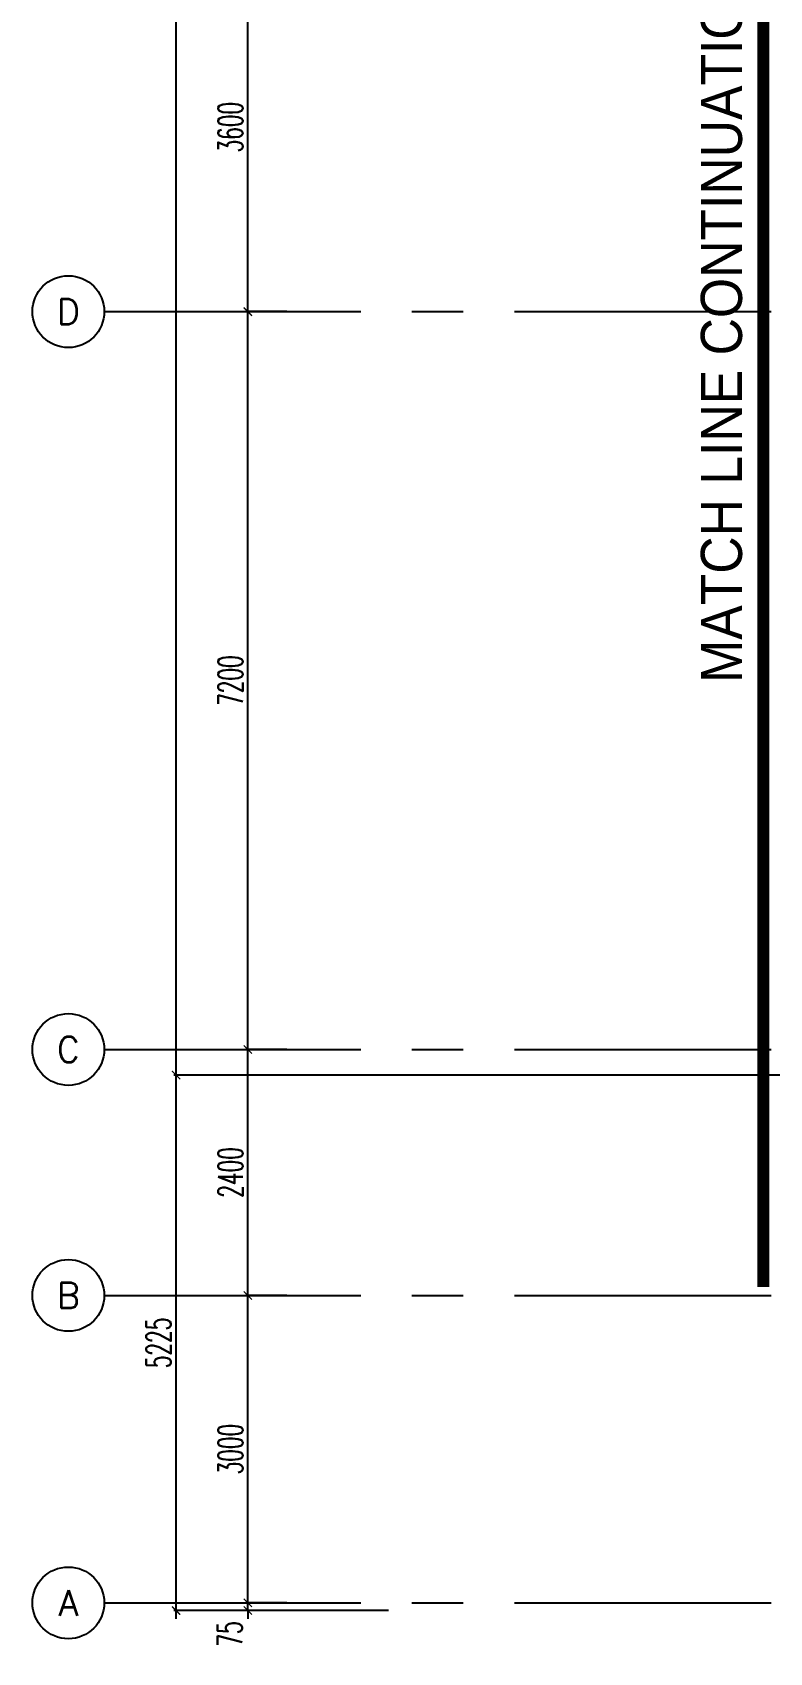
# Model space of a CAD drawing. Extents: x -0.3 to 92.6, y -1.1 to 78.4.
# Drawn here: x -0.35 to 6.84, y -0.14 to 15.67 of the extents above; entities that cross this region are included whole.
import ezdxf
from ezdxf.enums import TextEntityAlignment as Align

# ---------------------------------------------------------------- set-up
doc = ezdxf.new("R2010")
doc.units = 0
doc.header["$MEASUREMENT"] = 0
doc.header["$PDMODE"] = 34
doc.linetypes.add('CENTER2', pattern=[1.125, 0.75, -0.125, 0.125, -0.125])
doc.linetypes.add('CENTERX2', pattern=[4, 2.5, -0.5, 0.5, -0.5])
doc.layers.get('0').update_dxf_attribs({"color": 11, "linetype": 'CONTINUOUS'})
doc.layers.get('DEFPOINTS').update_dxf_attribs({"color": 11, "linetype": 'CONTINUOUS'})
for name, color, linetype in [('AX', 11, 'CONTINUOUS'), ('AX-CR', 11, 'CONTINUOUS'), ('AX-DIM', 11, 'CONTINUOUS'), ('AX-TXT', 11, 'CONTINUOUS'), ('AXES', 11, 'CENTERX2'), ('ELEV', 11, 'CONTINUOUS'), ('TXT1', 3, 'CONTINUOUS')]:
    doc.layers.add(name, color=color, linetype=linetype)
doc.styles.add('ROMANS', font='ROMANS.shx', dxfattribs={"width": 0.6})
doc.styles.add('TTXT', font='swisse.ttf', dxfattribs={"width": 0.6})
doc.dimstyles.new('DIM-OUT', dxfattribs={"dimscale": 0, "dimtxt": 0.24, "dimasz": 0.08, "dimexe": 0.02, "dimexo": 0.02, "dimgap": 0.05, "dimtad": 1, "dimdec": 0, "dimlfac": 1000, "dimzin": 0, "dimdsep": 46, "dimtxsty": 'ROMANS', "dimblk1": 'ARCHTICK', "dimblk2": 'ARCHTICK', "dimsah": 1, "dimcen": 0.01, "dimdle": 0.08, "dimclrd": 7, "dimclre": 7, "dimclrt": 2, "dimadec": 0, "dimazin": 0, "dimtp": 2, "dimtm": 2, "dimtfac": 0.114286, "dimtdec": 0, "dimtix": 1, "dimtmove": 2, "dimatfit": 3, "dimldrblk": 'ARCHTICK', "dimfxl": 0, "dimtolj": 1, "dimtzin": 0, "dimarcsym": 0})

# ---------------------------------------------------------------- blocks, each defined once
blk = doc.blocks.new('_ARCHTICK')
at = {"color": 0, "linetype": 'ByBlock', "const_width": 0.15}
blk.add_lwpolyline([(-0.5, -0.5), (0.5, 0.5)], dxfattribs=at)
blk = doc.blocks.new('*D127')
at = {"layer": 'AX-DIM', "color": 7, "lineweight": -2}
for p, q in [((1.75, 12.87), (1.75, 16.63)), ((2.13, 16.55), (1.73, 16.55)), ((2.13, 12.95), (1.73, 12.95))]:
    blk.add_line(p, q, dxfattribs=at)
at = {"layer": 'DEFPOINTS', "color": 0}
for p in [(1.75, 16.55), (2.15, 16.55), (2.15, 12.95)]:
    blk.add_point(p, dxfattribs=at)
at = {"layer": 'AX-DIM', "color": 7, "lineweight": -2, "xscale": 0.08, "yscale": 0.08, "zscale": 0.08}
for p, rotation in [((1.75, 16.55), 90), ((1.75, 12.95), 270)]:
    blk.add_blockref('_ARCHTICK', p, dxfattribs=dict(at, rotation=rotation))
at = {"layer": 'AX-DIM', "color": 2, "insert": (1.58, 14.75), "char_height": 0.24, "attachment_point": 5, "rotation": 90, "style": 'ROMANS'}
blk.add_mtext('\\A1;3600', dxfattribs=at)
blk = doc.blocks.new('*D125')
at = {"layer": 'AX-DIM', "color": 7, "lineweight": -2}
for p, q in [((2.13, 5.75), (1.73, 5.75)), ((1.75, 3.27), (1.75, 5.83)), ((2.13, 3.35), (1.73, 3.35))]:
    blk.add_line(p, q, dxfattribs=at)
at = {"layer": 'DEFPOINTS', "color": 0}
for p in [(1.75, 5.75), (2.15, 5.75), (2.15, 3.35)]:
    blk.add_point(p, dxfattribs=at)
at = {"layer": 'AX-DIM', "color": 7, "lineweight": -2, "xscale": 0.08, "yscale": 0.08, "zscale": 0.08}
for p, rotation in [((1.75, 5.75), 90), ((1.75, 3.35), 270)]:
    blk.add_blockref('_ARCHTICK', p, dxfattribs=dict(at, rotation=rotation))
at = {"layer": 'AX-DIM', "color": 2, "insert": (1.58, 4.55), "char_height": 0.24, "attachment_point": 5, "rotation": 90, "style": 'ROMANS'}
blk.add_mtext('\\A1;2400', dxfattribs=at)
blk = doc.blocks.new('*D124')
at = {"layer": 'AX-DIM', "color": 7, "lineweight": -2}
for p, q in [((2.13, 0.35), (1.73, 0.35)), ((1.75, 0.35), (1.75, 0.43)), ((1.75, 0.275), (1.75, 0.35)), ((2.13, 0.275), (1.73, 0.275)), ((1.75, 0.275), (1.75, 0.195))]:
    blk.add_line(p, q, dxfattribs=at)
at = {"layer": 'DEFPOINTS', "color": 0}
for p in [(1.75, 0.35), (2.15, 0.35), (2.15, 0.275)]:
    blk.add_point(p, dxfattribs=at)
at = {"layer": 'AX-DIM', "color": 7, "lineweight": -2, "xscale": 0.08, "yscale": 0.08, "zscale": 0.08}
for p, rotation in [((1.75, 0.35), 270), ((1.75, 0.275), 90)]:
    blk.add_blockref('_ARCHTICK', p, dxfattribs=dict(at, rotation=rotation))
at = {"layer": 'AX-DIM', "color": 2, "insert": (1.575, 0.046), "char_height": 0.24, "attachment_point": 5, "rotation": 90, "style": 'ROMANS'}
blk.add_mtext('\\A1;75', dxfattribs=at)
blk = doc.blocks.new('*D123')
at = {"layer": 'AX-DIM', "color": 7, "lineweight": -2}
for p, q in [((2.13, 3.35), (1.73, 3.35)), ((1.75, 0.27), (1.75, 3.43)), ((2.13, 0.35), (1.73, 0.35))]:
    blk.add_line(p, q, dxfattribs=at)
at = {"layer": 'DEFPOINTS', "color": 0}
for p in [(1.75, 3.35), (2.15, 3.35), (2.15, 0.35)]:
    blk.add_point(p, dxfattribs=at)
at = {"layer": 'AX-DIM', "color": 7, "lineweight": -2, "xscale": 0.08, "yscale": 0.08, "zscale": 0.08}
for p, rotation in [((1.75, 3.35), 90), ((1.75, 0.35), 270)]:
    blk.add_blockref('_ARCHTICK', p, dxfattribs=dict(at, rotation=rotation))
at = {"layer": 'AX-DIM', "color": 2, "insert": (1.58, 1.85), "char_height": 0.24, "attachment_point": 5, "rotation": 90, "style": 'ROMANS'}
blk.add_mtext('\\A1;3000', dxfattribs=at)
blk = doc.blocks.new('*D122')
at = {"layer": 'AX-DIM', "color": 7, "lineweight": -2}
for p, q in [((1.75, 5.67), (1.75, 13.03)), ((2.13, 12.95), (1.73, 12.95)), ((2.13, 5.75), (1.73, 5.75))]:
    blk.add_line(p, q, dxfattribs=at)
at = {"layer": 'DEFPOINTS', "color": 0}
for p in [(1.75, 12.95), (2.15, 12.95), (2.15, 5.75)]:
    blk.add_point(p, dxfattribs=at)
at = {"layer": 'AX-DIM', "color": 7, "lineweight": -2, "xscale": 0.08, "yscale": 0.08, "zscale": 0.08}
for p, rotation in [((1.75, 12.95), 90), ((1.75, 5.75), 270)]:
    blk.add_blockref('_ARCHTICK', p, dxfattribs=dict(at, rotation=rotation))
at = {"layer": 'AX-DIM', "color": 2, "insert": (1.58, 9.35), "char_height": 0.24, "attachment_point": 5, "rotation": 90, "style": 'ROMANS'}
blk.add_mtext('\\A1;7200', dxfattribs=at)
blk = doc.blocks.new('AXL')
at = {"layer": 'AX-CR'}
blk.add_circle((-350, 0), 350, dxfattribs=at)
at = {"layer": 'AX-TXT', "style": 'ROMANS'}
blk.add_attdef('AX', text='', height=250, dxfattribs=at).set_placement((-350, 0), align=Align.MIDDLE)
blk = doc.blocks.new('*D121')
at = {"layer": 'AX-DIM', "color": 7, "lineweight": -2}
for p, q in [((1.05, 5.42), (1.05, 64.9)), ((7.012, 64.82), (1.03, 64.82)), ((7.912, 5.5), (1.03, 5.5))]:
    blk.add_line(p, q, dxfattribs=at)
at = {"layer": 'DEFPOINTS', "color": 0}
for p in [(1.05, 64.82), (7.032, 64.82), (7.932, 5.5)]:
    blk.add_point(p, dxfattribs=at)
at = {"layer": 'AX-DIM', "color": 7, "lineweight": -2, "xscale": 0.08, "yscale": 0.08, "zscale": 0.08}
for p, rotation in [((1.05, 64.82), 90), ((1.05, 5.5), 270)]:
    blk.add_blockref('_ARCHTICK', p, dxfattribs=dict(at, rotation=rotation))
at = {"layer": 'AX-DIM', "color": 2, "insert": (0.88, 35.16), "char_height": 0.24, "attachment_point": 5, "rotation": 90, "style": 'ROMANS'}
blk.add_mtext('\\A1;59320', dxfattribs=at)
blk = doc.blocks.new('*D119')
at = {"layer": 'AX-DIM', "color": 7, "lineweight": -2}
for p, q in [((1.05, 0.195), (1.05, 5.58)), ((1.73, 5.5), (1.03, 5.5)), ((3.12, 0.275), (1.03, 0.275))]:
    blk.add_line(p, q, dxfattribs=at)
at = {"layer": 'DEFPOINTS', "color": 0}
for p in [(1.05, 5.5), (1.75, 5.5), (3.14, 0.275)]:
    blk.add_point(p, dxfattribs=at)
at = {"layer": 'AX-DIM', "color": 7, "lineweight": -2, "xscale": 0.08, "yscale": 0.08, "zscale": 0.08}
for p, rotation in [((1.05, 5.5), 90), ((1.05, 0.275), 270)]:
    blk.add_blockref('_ARCHTICK', p, dxfattribs=dict(at, rotation=rotation))
at = {"layer": 'AX-DIM', "color": 2, "insert": (0.88, 2.887), "char_height": 0.24, "attachment_point": 5, "rotation": 90, "style": 'ROMANS'}
blk.add_mtext('\\A1;5225', dxfattribs=at)

msp = doc.modelspace()

# ---------------------------------------------------------------- linework, layer by layer
at = {"layer": 'AXES'}
for p, q in [((0.35, 12.95), (23.8817, 12.95)), ((0.35, 5.75), (23.8817, 5.75)), ((0.35, 3.35), (23.8817, 3.35)), ((0.35, 0.35), (23.8817, 0.35))]:
    msp.add_line(p, q, dxfattribs=at)
at = {"layer": 'ELEV', "linetype": 'CENTER2', "const_width": 0.12}
msp.add_lwpolyline([(6.7752, 3.4309), (6.7752, 66.97)], dxfattribs=at)

# ---------------------------------------------------------------- block references
at = {"layer": 'AX', "xscale": 0.001, "yscale": 0.001, "zscale": 0.001}
for p, values in [((0.35, 12.95), {'AX': 'D'}), ((0.35, 5.75), {'AX': 'C'}), ((0.35, 3.35), {'AX': 'B'}), ((0.35, 0.35), {'AX': 'A'})]:
    msp.add_blockref('AXL', p, dxfattribs=at).add_auto_attribs(values)

# ---------------------------------------------------------------- texts
at = {"layer": 'TXT1', "color": 6, "style": 'TTXT', "width": 0.9}
msp.add_text('MATCH LINE CONTINUATION SHEET No. MH-E-48', height=0.401182, rotation=90, dxfattribs=at).set_placement((6.5673, 9.3283))

# ---------------------------------------------------------------- dimensions: what is measured, and where the dimension line sits
at = {"layer": 'AX-DIM'}
for base, p1, p2, picture, middle in [((1.05, 64.82), (7.9324, 5.5), (7.032, 64.82), '*D121', (0.88, 35.16)), ((1.75, 16.55), (2.15, 12.95), (2.15, 16.55), '*D127', (1.58, 14.75)), ((1.75, 12.95), (2.15, 5.75), (2.15, 12.95), '*D122', (1.58, 9.35)), ((1.75, 5.75), (2.15, 3.35), (2.15, 5.75), '*D125', (1.58, 4.55)), ((1.05, 5.5), (3.14, 0.275), (1.75, 5.5), '*D119', (0.88, 2.8875)), ((1.75, 3.35), (2.15, 0.35), (2.15, 3.35), '*D123', (1.58, 1.85))]:
    dim = msp.add_linear_dim(base=base, p1=p1, p2=p2, angle=90, dimstyle='DIM-OUT', override={"dimscale": 1}, dxfattribs=at)
    dim.commit()
    dim.dimension.update_dxf_attribs({"geometry": picture, "text_midpoint": middle})
dim = msp.add_linear_dim(base=(1.75, 0.35), p1=(2.15, 0.275), p2=(2.15, 0.35), angle=90, dimstyle='DIM-OUT', override={"dimscale": 1}, dxfattribs=at)
dim.commit()
dim.dimension.update_dxf_attribs({"geometry": '*D124', "text_midpoint": (1.575, 0.0465), "dimtype": 160})

doc.saveas('drawing.dxf')
